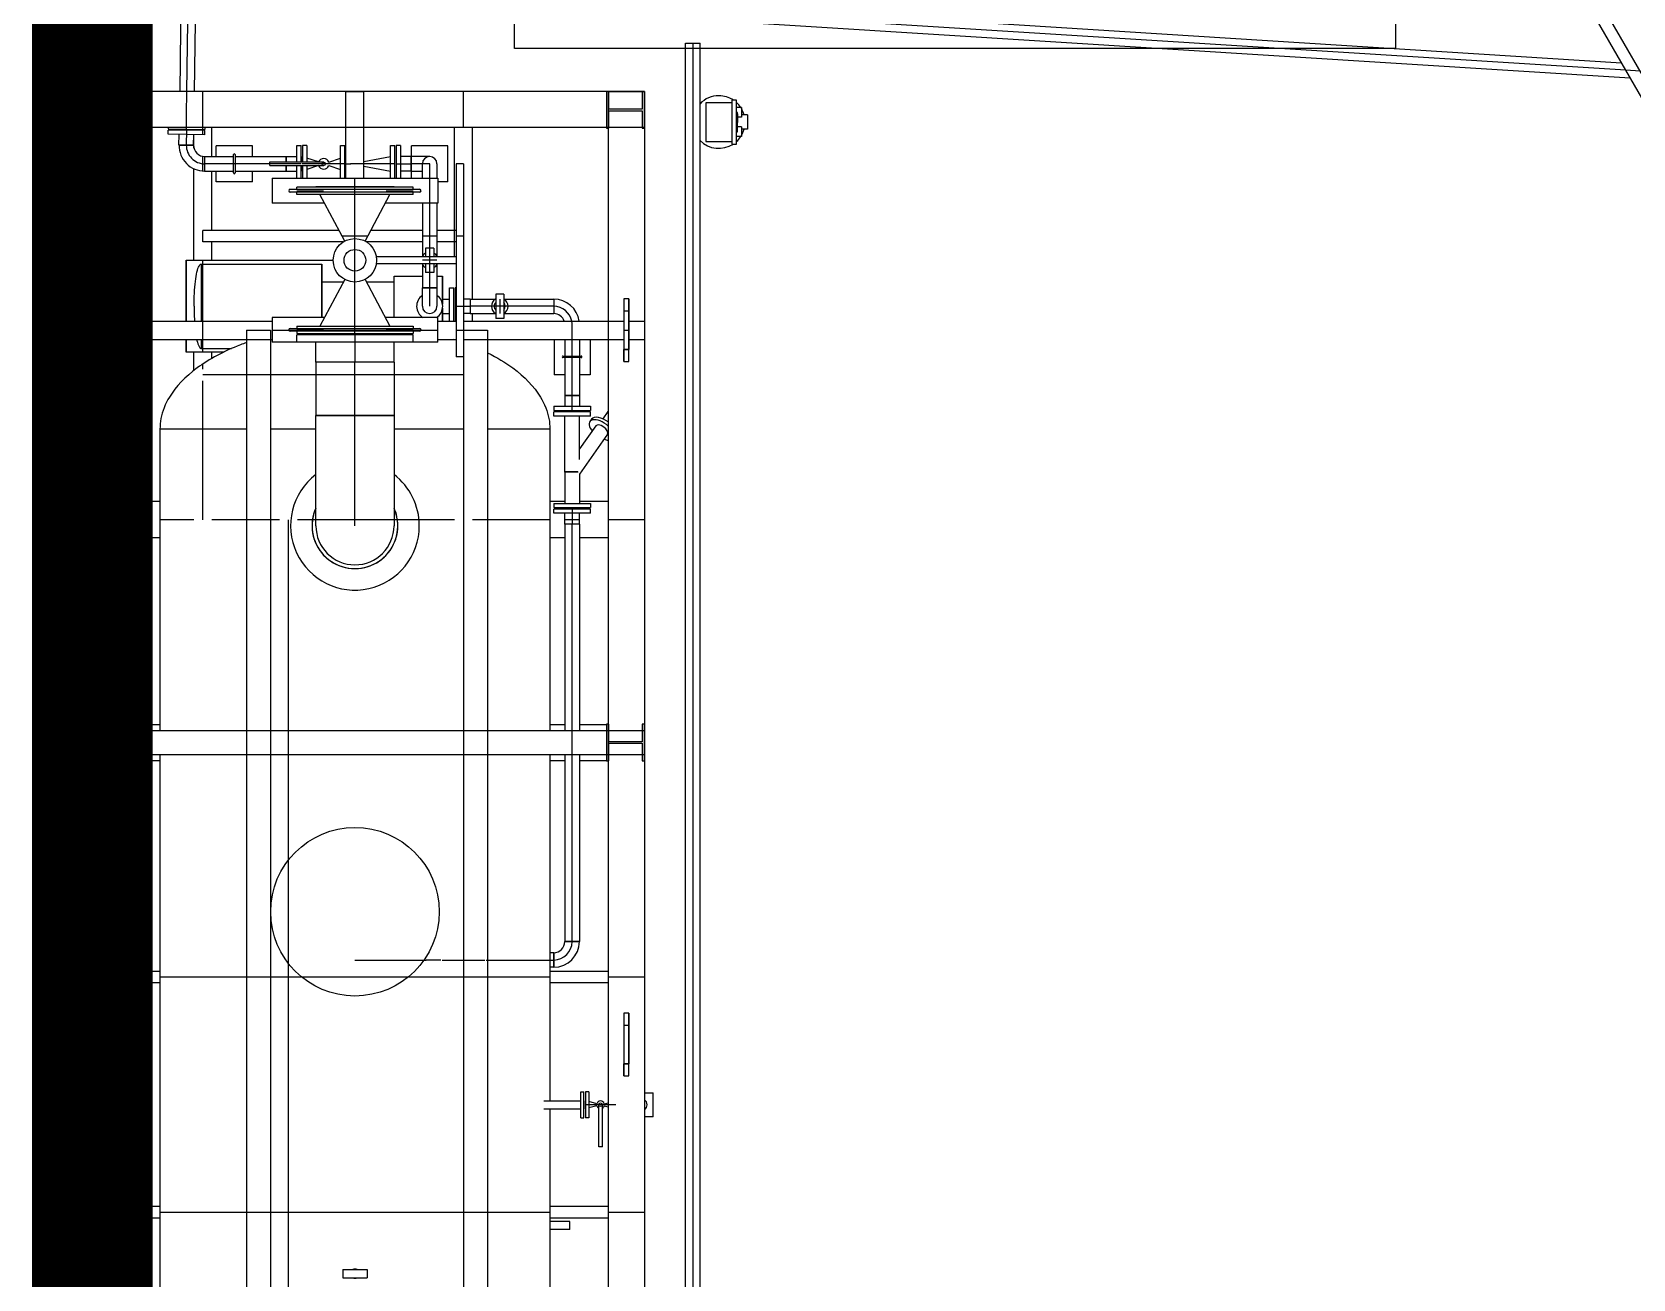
# Model space of a CAD drawing. Header units: inches. Extents: x 517790 to 538444, y 301815 to 302461.
# Drawn here: x 518012.09 to 518018.95, y 302331.89 to 302337.23 of the extents above; entities that cross this region are included whole.
import ezdxf

# ---------------------------------------------------------------- set-up
doc = ezdxf.new("R2010")
doc.units = ezdxf.units.IN
doc.header["$MEASUREMENT"] = 0
doc.layers.add('硅胶总平面底图 工艺装置区', color=253, linetype='Continuous')
doc.layers.add('硅胶总平面底图0804', color=253, linetype='Continuous')

msp = doc.modelspace()

# ---------------------------------------------------------------- linework, layer by layer
at = {"layer": '硅胶总平面底图 工艺装置区', "color": 253, "linetype": 'Continuous', "lineweight": -3}
for p, q in [((518023.2685, 302329.5321), (518017.2614, 302339.9367)), ((518023.3132, 302329.5579), (518017.3061, 302339.9625)), ((518018.9165, 302337.0699), (518012.8393, 302337.4515)), ((518012.7287, 302337.3781), (518012.7237, 302336.9791)), ((518012.7549, 302336.9791), (518012.7599, 302337.3777)), ((518012.7911, 302337.3773), (518012.786, 302336.9791)), ((518012.8373, 302337.4204), (518018.9352, 302337.0375)), ((518015.866, 302337.2927), (518018.8978, 302337.1023)), ((518014.8898, 302337.1858), (518014.9209, 302337.1858)), ((518014.8898, 302328.7726), (518014.8898, 302337.1858)), ((518014.9209, 302337.1858), (518014.9209, 302328.7688)), ((518014.9209, 302337.1858), (518014.9521, 302337.1858)), ((518014.9521, 302328.4486), (518014.9521, 302337.1858)), ((518018.9784, 302337.0661), (518018.9165, 302337.0699)), ((518014.7143, 302336.9791), (518012.441, 302336.9791)), ((518012.441, 302336.8241), (518012.441, 302336.9791)), ((518012.441, 302336.9791), (518012.441, 302328.8159)), ((518012.441, 302336.9791), (518012.596, 302336.9791)), ((518012.4505, 302336.9791), (518012.441, 302336.9791)), ((518012.441, 302336.9791), (518012.441, 302336.8211)), ((518012.4505, 302336.9035), (518012.4505, 302336.9791)), ((518012.5941, 302336.9791), (518012.5941, 302336.9035)), ((518012.6037, 302336.9791), (518012.5941, 302336.9791)), ((518012.596, 302336.9791), (518012.596, 302328.8159)), ((518012.6037, 302336.8211), (518012.6037, 302336.9791)), ((518012.7536, 302336.8815), (518012.7549, 302336.9791)), ((518012.8233, 302336.8166), (518012.8233, 302336.9791)), ((518013.4355, 302336.9791), (518013.513, 302336.9791)), ((518013.4355, 302336.6071), (518013.4355, 302336.9791)), ((518013.513, 302336.6071), (518013.513, 302336.9791)), ((518013.9393, 302336.8241), (518013.9393, 302336.9791)), ((518014.5611, 302336.9791), (518014.5515, 302336.9791)), ((518014.5515, 302336.9791), (518014.5515, 302336.8211)), ((518014.5593, 302336.9791), (518014.5593, 302328.8159)), ((518014.5593, 302336.9791), (518014.7143, 302336.9791)), ((518014.5611, 302336.9035), (518014.5611, 302336.9791)), ((518014.7143, 302336.9791), (518014.7047, 302336.9791)), ((518014.7047, 302336.9791), (518014.7047, 302336.9035)), ((518014.7143, 302336.9791), (518014.7143, 302336.8241)), ((518014.7143, 302336.9791), (518014.7143, 302328.8159)), ((518014.7143, 302336.8211), (518014.7143, 302336.9791)), ((518012.5941, 302336.9035), (518012.4505, 302336.9035)), ((518012.4505, 302336.8211), (518012.4505, 302336.8967)), ((518012.4505, 302336.8967), (518012.5941, 302336.8967)), ((518012.5941, 302336.8967), (518012.5941, 302336.8211)), ((518014.7047, 302336.9035), (518014.5611, 302336.9035)), ((518014.5611, 302336.8967), (518014.7047, 302336.8967)), ((518014.5611, 302336.8211), (518014.5611, 302336.8967)), ((518014.7047, 302336.8967), (518014.7047, 302336.8211)), ((518014.9775, 302336.9305), (518014.9775, 302336.7652)), ((518014.9775, 302336.9305), (518014.9775, 302336.7652)), ((518015.0881, 302336.9305), (518014.9775, 302336.9305)), ((518015.0881, 302336.9305), (518014.9775, 302336.9305)), ((518015.0881, 302336.9419), (518015.0881, 302336.7538)), ((518015.0881, 302336.9419), (518015.0881, 302336.7538)), ((518015.1088, 302336.9419), (518015.0881, 302336.9419)), ((518015.1088, 302336.9419), (518015.0881, 302336.9419)), ((518015.1088, 302336.7538), (518015.1088, 302336.9419)), ((518015.1088, 302336.7538), (518015.1088, 302336.9419)), ((518015.1294, 302336.9099), (518015.1088, 302336.9099)), ((518015.1294, 302336.9099), (518015.1294, 302336.8685)), ((518015.1294, 302336.9099), (518015.1294, 302336.8685)), ((518012.7529, 302336.8241), (518012.7536, 302336.8815)), ((518015.1119, 302336.8892), (518015.1088, 302336.8892)), ((518015.1119, 302336.8892), (518015.1088, 302336.8892)), ((518015.1119, 302336.8065), (518015.1119, 302336.8892)), ((518015.1119, 302336.8065), (518015.1119, 302336.8892)), ((518015.1124, 302336.8846), (518015.1119, 302336.8846)), ((518015.1124, 302336.8846), (518015.1119, 302336.8846)), ((518015.1119, 302336.8831), (518015.1124, 302336.8831)), ((518015.1119, 302336.8831), (518015.1124, 302336.8831)), ((518015.1124, 302336.8466), (518015.1119, 302336.8466)), ((518015.1124, 302336.8466), (518015.1119, 302336.8466)), ((518015.1294, 302336.8272), (518015.1119, 302336.8272)), ((518015.1124, 302336.8831), (518015.1124, 302336.8846)), ((518015.1124, 302336.8831), (518015.1124, 302336.8846)), ((518015.1124, 302336.8831), (518015.1124, 302336.8466)), ((518015.1124, 302336.8466), (518015.1124, 302336.8831)), ((518015.1294, 302336.8685), (518015.1124, 302336.8685)), ((518015.1553, 302336.8789), (518015.1294, 302336.8789)), ((518015.1294, 302336.8272), (518015.1294, 302336.7859)), ((518015.1294, 302336.8272), (518015.1294, 302336.7859)), ((518015.1553, 302336.8789), (518015.1553, 302336.8169)), ((518015.1553, 302336.8789), (518015.1553, 302336.8169)), ((518014.7143, 302336.8241), (518012.441, 302336.8241)), ((518012.441, 302336.8211), (518012.4505, 302336.8211)), ((518012.5941, 302336.8211), (518012.6037, 302336.8211)), ((518012.6738, 302336.7958), (518012.674, 302336.8139)), ((518012.7525, 302336.7948), (518012.6738, 302336.7958)), ((518012.7528, 302336.8129), (518012.674, 302336.8139)), ((518012.6742, 302336.8241), (518012.6741, 302336.8185)), ((518012.6741, 302336.8185), (518012.7528, 302336.8175)), ((518012.7208, 302336.7493), (518012.7214, 302336.7952)), ((518012.7528, 302336.8129), (518012.752, 302336.7489)), ((518012.8313, 302336.7938), (518012.7525, 302336.7948)), ((518012.7528, 302336.8175), (518012.7529, 302336.8241)), ((518012.7528, 302336.8175), (518012.8316, 302336.8165)), ((518012.8315, 302336.8119), (518012.7528, 302336.8129)), ((518012.7831, 302336.7485), (518012.7837, 302336.7944)), ((518012.7845, 302336.8125), (518012.7845, 302336.8171)), ((518012.7845, 302336.7363), (518012.7845, 302336.7944)), ((518012.8233, 302336.7939), (518012.8233, 302336.812)), ((518012.8313, 302336.7938), (518012.8315, 302336.8119)), ((518012.8317, 302336.8241), (518012.8316, 302336.8165)), ((518012.862, 302336.7003), (518012.862, 302336.8241)), ((518013.9005, 302336.2713), (518013.9005, 302336.8241)), ((518013.978, 302336.0901), (518013.978, 302336.8241)), ((518014.5515, 302336.8211), (518014.5611, 302336.8211)), ((518014.7047, 302336.8211), (518014.7143, 302336.8211)), ((518014.9775, 302336.7652), (518015.0881, 302336.7652)), ((518014.9775, 302336.7652), (518015.0881, 302336.7652)), ((518015.1088, 302336.8065), (518015.1119, 302336.8065)), ((518015.1088, 302336.8065), (518015.1119, 302336.8065)), ((518015.1294, 302336.7859), (518015.1088, 302336.7859)), ((518015.1553, 302336.8169), (518015.1294, 302336.8169)), ((518012.752, 302336.7489), (518012.7208, 302336.7493)), ((518012.7208, 302336.7493), (518012.7831, 302336.7485)), ((518012.7831, 302336.7485), (518012.752, 302336.7489)), ((518012.8233, 302336.6382), (518012.8233, 302336.7009)), ((518012.8307, 302336.7003), (518012.8307, 302336.638)), ((518012.8307, 302336.7003), (518012.9545, 302336.7003)), ((518013.0351, 302336.7466), (518012.8801, 302336.7466)), ((518012.8801, 302336.7003), (518012.8801, 302336.7466)), ((518012.9545, 302336.6299), (518012.9545, 302336.7084)), ((518012.9607, 302336.7084), (518012.9607, 302336.6299)), ((518012.9607, 302336.7003), (518013.1799, 302336.7003)), ((518013.0351, 302336.7003), (518013.0351, 302336.7466)), ((518013.1799, 302336.7003), (518013.1799, 302336.6769)), ((518013.1799, 302336.6769), (518013.1799, 302336.7003)), ((518013.1799, 302336.7003), (518013.2259, 302336.7003)), ((518013.2259, 302336.6769), (518013.2259, 302336.7479)), ((518013.2259, 302336.7479), (518013.244, 302336.7479)), ((518013.244, 302336.6769), (518013.244, 302336.7479)), ((518013.2486, 302336.7003), (518013.2486, 302336.6769)), ((518013.2502, 302336.6998), (518013.2486, 302336.7003)), ((518013.2502, 302336.7479), (518013.2502, 302336.6769)), ((518013.2683, 302336.7479), (518013.2502, 302336.7479)), ((518013.2683, 302336.7479), (518013.2683, 302336.6769)), ((518013.3176, 302336.6769), (518013.2683, 302336.6936)), ((518013.3622, 302336.6765), (518013.4126, 302336.6936)), ((518013.4126, 302336.6691), (518013.4126, 302336.7479)), ((518013.4126, 302336.7479), (518013.4307, 302336.7479)), ((518013.4307, 302336.6691), (518013.4307, 302336.7479)), ((518013.4307, 302336.6998), (518013.4323, 302336.7003)), ((518013.4323, 302336.638), (518013.4323, 302336.7003)), ((518013.513, 302336.6795), (518013.6272, 302336.7)), ((518013.6272, 302336.6691), (518013.6272, 302336.7479)), ((518013.6272, 302336.7479), (518013.6453, 302336.7479)), ((518013.6453, 302336.6691), (518013.6453, 302336.7479)), ((518013.6515, 302336.7479), (518013.6515, 302336.6691)), ((518013.6696, 302336.7479), (518013.6515, 302336.7479)), ((518013.6696, 302336.7479), (518013.6696, 302336.6691)), ((518013.7155, 302336.7003), (518013.6696, 302336.7003)), ((518013.7155, 302336.6691), (518013.7155, 302336.7003)), ((518013.7943, 302336.7003), (518013.7155, 302336.7003)), ((518013.7155, 302336.7003), (518013.7155, 302336.6691)), ((518013.7168, 302336.7003), (518013.7168, 302336.7466)), ((518013.8718, 302336.7466), (518013.7168, 302336.7466)), ((518013.8718, 302336.5916), (518013.8718, 302336.7466)), ((518015.0881, 302336.7538), (518015.1088, 302336.7538)), ((518015.0881, 302336.7538), (518015.1088, 302336.7538)), ((518012.7845, 302336.2558), (518012.7845, 302336.6481)), ((518012.9545, 302336.6691), (518012.8307, 302336.6691)), ((518012.8307, 302336.638), (518012.9545, 302336.638)), ((518012.862, 302336.3839), (518012.862, 302336.638)), ((518012.8801, 302336.5916), (518012.8801, 302336.638)), ((518012.9607, 302336.6691), (518012.9545, 302336.6691)), ((518013.1091, 302336.6691), (518012.9607, 302336.6691)), ((518012.9607, 302336.638), (518013.1799, 302336.638)), ((518013.0351, 302336.5916), (518013.0351, 302336.638)), ((518013.1091, 302336.6691), (518013.1091, 302336.6769)), ((518013.1091, 302336.6769), (518013.3404, 302336.6769)), ((518013.1799, 302336.6691), (518013.1091, 302336.6691)), ((518013.1091, 302336.6614), (518013.1091, 302336.6691)), ((518013.1091, 302336.6614), (518013.3404, 302336.6614)), ((518013.244, 302336.6691), (518013.1799, 302336.6691)), ((518013.1799, 302336.6614), (518013.1799, 302336.638)), ((518013.1799, 302336.638), (518013.1799, 302336.6614)), ((518013.1799, 302336.638), (518013.2259, 302336.638)), ((518013.2259, 302336.6071), (518013.2259, 302336.6614)), ((518013.244, 302336.6071), (518013.244, 302336.6614)), ((518013.4323, 302336.6691), (518013.2486, 302336.6691)), ((518013.2486, 302336.6614), (518013.2486, 302336.638)), ((518013.2502, 302336.6385), (518013.2486, 302336.638)), ((518013.2502, 302336.6614), (518013.2502, 302336.6071)), ((518013.2683, 302336.6614), (518013.2683, 302336.6071)), ((518013.3176, 302336.6614), (518013.2683, 302336.6446)), ((518013.3622, 302336.6617), (518013.4126, 302336.6446)), ((518013.4126, 302336.6071), (518013.4126, 302336.6691)), ((518013.4307, 302336.6071), (518013.4307, 302336.6691)), ((518013.4307, 302336.6385), (518013.4323, 302336.638)), ((518013.4385, 302336.6691), (518013.4566, 302336.6691)), ((518013.513, 302336.6691), (518013.455, 302336.6691)), ((518013.4566, 302336.6691), (518013.4566, 302336.6691)), ((518013.6288, 302336.6691), (518013.513, 302336.6691)), ((518013.513, 302336.6587), (518013.6272, 302336.6382)), ((518013.6272, 302336.6691), (518013.6272, 302336.6691)), ((518013.6453, 302336.6691), (518013.6272, 302336.6691)), ((518013.6272, 302336.6071), (518013.6272, 302336.6691)), ((518013.6453, 302336.6071), (518013.6453, 302336.6691)), ((518013.6515, 302336.6691), (518013.7155, 302336.6691)), ((518013.6515, 302336.6691), (518013.6515, 302336.6071)), ((518013.6696, 302336.6691), (518013.6696, 302336.6071)), ((518013.7155, 302336.638), (518013.6696, 302336.638)), ((518013.7155, 302336.6691), (518013.7155, 302336.6691)), ((518013.7155, 302336.6691), (518013.7155, 302336.6691)), ((518013.7631, 302336.6691), (518013.7155, 302336.6691)), ((518013.7155, 302336.638), (518013.7155, 302336.6691)), ((518013.7155, 302336.6691), (518013.7155, 302336.638)), ((518013.7155, 302336.638), (518013.7631, 302336.638)), ((518013.7168, 302336.6071), (518013.7168, 302336.638)), ((518013.7631, 302336.6071), (518013.7631, 302336.6691)), ((518013.7943, 302336.6691), (518013.7631, 302336.6691)), ((518013.7943, 302336.6071), (518013.7943, 302336.6691)), ((518013.8254, 302336.6691), (518013.8254, 302336.6071)), ((518013.9083, 302336.6691), (518013.9083, 302336.2558)), ((518013.9393, 302336.6691), (518013.9083, 302336.6691)), ((518013.9393, 302336.6691), (518013.9393, 302336.2558)), ((518013.0351, 302336.5916), (518012.8801, 302336.5916)), ((518013.12, 302336.6071), (518013.12, 302336.5006)), ((518013.12, 302336.6071), (518013.8286, 302336.6071)), ((518013.1974, 302336.5601), (518013.7512, 302336.5601)), ((518013.4743, 302336.5694), (518013.2249, 302336.5694)), ((518013.2249, 302336.5601), (518013.2249, 302336.5694)), ((518013.2249, 302336.5539), (518013.3402, 302336.5539)), ((518013.2249, 302336.5539), (518013.3402, 302336.5539)), ((518013.4743, 302336.571), (518013.307, 302336.571)), ((518013.3078, 302336.5694), (518013.307, 302336.571)), ((518013.4743, 302336.571), (518013.4743, 302336.6071)), ((518013.4743, 302336.5601), (518013.4743, 302336.571)), ((518013.6416, 302336.571), (518013.4743, 302336.571)), ((518013.7236, 302336.5694), (518013.4743, 302336.5694)), ((518013.4743, 302336.5477), (518013.4743, 302336.5601)), ((518013.6084, 302336.5539), (518013.7236, 302336.5539)), ((518013.6084, 302336.5539), (518013.7236, 302336.5539)), ((518013.6408, 302336.5694), (518013.6416, 302336.571)), ((518013.7236, 302336.5601), (518013.7236, 302336.5694)), ((518013.7943, 302336.5904), (518013.7943, 302336.6071)), ((518013.7943, 302336.5006), (518013.7943, 302336.5904)), ((518013.7943, 302336.5904), (518013.7943, 302336.5904)), ((518013.7943, 302336.5904), (518013.7943, 302336.5904)), ((518013.8286, 302336.6071), (518013.8286, 302336.5006)), ((518013.8718, 302336.5916), (518013.8286, 302336.5916)), ((518013.3443, 302336.5006), (518013.12, 302336.5006)), ((518013.7512, 302336.5477), (518013.1974, 302336.5477)), ((518013.2249, 302336.5382), (518013.2249, 302336.5477)), ((518013.4743, 302336.5382), (518013.2249, 302336.5382)), ((518013.4307, 302336.3379), (518013.3244, 302336.5382)), ((518013.4743, 302335.9641), (518013.4743, 302336.5477)), ((518013.7236, 302336.5382), (518013.4743, 302336.5382)), ((518013.5179, 302336.3379), (518013.6242, 302336.5382)), ((518013.8286, 302336.5006), (518013.6042, 302336.5006)), ((518013.7236, 302336.5382), (518013.7236, 302336.5477)), ((518013.7631, 302336.5006), (518013.7631, 302336.2731)), ((518013.7943, 302336.3075), (518013.7943, 302336.5006)), ((518013.8254, 302336.5006), (518013.8254, 302336.2731)), ((518012.8233, 302336.3343), (518012.8233, 302336.3839)), ((518013.4063, 302336.3839), (518012.8233, 302336.3839)), ((518013.5291, 302336.3591), (518013.4194, 302336.3591)), ((518013.7631, 302336.3839), (518013.5423, 302336.3839)), ((518013.8254, 302336.3591), (518013.7631, 302336.3591)), ((518013.9083, 302336.3839), (518013.8254, 302336.3839)), ((518013.9393, 302336.3591), (518013.9083, 302336.3591)), ((518013.4245, 302336.3343), (518012.8233, 302336.3343)), ((518012.862, 302336.2558), (518012.862, 302336.3343)), ((518013.7631, 302336.3343), (518013.5241, 302336.3343)), ((518013.777, 302336.3075), (518013.777, 302336.2713)), ((518013.8115, 302336.3075), (518013.777, 302336.3075)), ((518013.7943, 302336.2558), (518013.7943, 302336.3075)), ((518013.8115, 302336.3075), (518013.8115, 302336.2713)), ((518013.9083, 302336.3343), (518013.8254, 302336.3343)), ((518012.751, 302336.2558), (518013.3813, 302336.2558)), ((518012.751, 302336.2558), (518013.3813, 302336.2558)), ((518012.751, 302335.9949), (518012.751, 302336.2558)), ((518012.751, 302336.2558), (518012.751, 302335.9949)), ((518012.8161, 302336.2398), (518012.8161, 302335.9949)), ((518012.8161, 302336.2398), (518012.8161, 302335.9949)), ((518012.8161, 302336.2398), (518013.3327, 302336.2398)), ((518012.8233, 302335.8621), (518012.8233, 302336.2558)), ((518013.3327, 302336.2398), (518013.3327, 302336.0112)), ((518013.3327, 302336.0112), (518013.3327, 302336.2398)), ((518013.9083, 302336.2713), (518013.566, 302336.2713)), ((518013.9083, 302336.2403), (518013.566, 302336.2403)), ((518013.8254, 302336.2558), (518013.7631, 302336.2558)), ((518013.7631, 302336.2385), (518013.7631, 302336.1377)), ((518013.777, 302336.2403), (518013.777, 302336.2041)), ((518013.7943, 302336.2041), (518013.7943, 302336.2558)), ((518013.7943, 302336.2558), (518013.7943, 302336.2558)), ((518013.7943, 302336.2558), (518013.7943, 302336.2558)), ((518013.8115, 302336.2403), (518013.8115, 302336.2041)), ((518013.8254, 302336.2385), (518013.8254, 302336.1377)), ((518013.9083, 302336.2558), (518013.9083, 302335.8425)), ((518013.9393, 302336.2558), (518013.9393, 302335.8425)), ((518013.4307, 302336.1737), (518013.3244, 302335.9734)), ((518013.4246, 302336.1623), (518013.3327, 302336.1623)), ((518013.5179, 302336.1737), (518013.6242, 302335.9734)), ((518013.6427, 302336.1623), (518013.5239, 302336.1623)), ((518013.6427, 302336.0112), (518013.6427, 302336.1881)), ((518013.6427, 302336.0112), (518013.6427, 302336.1881)), ((518013.6427, 302336.1881), (518013.7631, 302336.1881)), ((518013.8115, 302336.2041), (518013.777, 302336.2041)), ((518013.7943, 302336.1377), (518013.7943, 302336.2041)), ((518013.8254, 302336.1881), (518013.8494, 302336.1881)), ((518013.8494, 302336.1881), (518013.8494, 302336.0674)), ((518013.8494, 302336.0674), (518013.8494, 302336.1881)), ((518012.5081, 302336.0905), (518012.5081, 302336.0388)), ((518012.5081, 302336.0905), (518012.5081, 302336.0388)), ((518012.5288, 302336.0905), (518012.5081, 302336.0905)), ((518012.5081, 302336.0905), (518012.5288, 302336.0905)), ((518012.5288, 302336.0388), (518012.5288, 302336.0905)), ((518012.5288, 302336.0905), (518012.5288, 302336.0388)), ((518013.8254, 302336.1377), (518013.7631, 302336.1377)), ((518013.7631, 302336.1377), (518013.8254, 302336.1377)), ((518013.7631, 302336.059), (518013.7631, 302336.1377)), ((518013.7943, 302336.1377), (518013.7943, 302336.1377)), ((518013.7943, 302336.1377), (518013.7943, 302336.1377)), ((518013.7943, 302336.059), (518013.7943, 302336.1377)), ((518013.8254, 302336.1377), (518013.8254, 302336.059)), ((518013.8494, 302336.0901), (518013.8796, 302336.0901)), ((518013.8796, 302335.9949), (518013.8796, 302336.1377)), ((518013.8796, 302336.1377), (518013.8977, 302336.1377)), ((518013.8977, 302335.9949), (518013.8977, 302336.1377)), ((518013.9038, 302336.1377), (518013.9038, 302336.059)), ((518013.9083, 302336.1377), (518013.9038, 302336.1377)), ((518013.9679, 302336.0901), (518013.9393, 302336.0901)), ((518013.9679, 302336.0901), (518013.9679, 302336.0278)), ((518013.9679, 302336.0901), (518014.077, 302336.0901)), ((518013.9679, 302336.0901), (518013.9679, 302336.059)), ((518014.0771, 302336.1106), (518014.0771, 302336.059)), ((518014.1115, 302336.1106), (518014.0771, 302336.1106)), ((518014.0943, 302336.0901), (518014.0943, 302336.0278)), ((518014.1115, 302336.1106), (518014.1115, 302336.059)), ((518014.1115, 302336.0901), (518014.3255, 302336.0901)), ((518014.3255, 302336.0901), (518014.3255, 302336.0278)), ((518014.3255, 302336.0901), (518014.3255, 302336.0278)), ((518014.6264, 302336.0905), (518014.6264, 302336.0388)), ((518014.6264, 302336.0905), (518014.6264, 302336.0388)), ((518014.6471, 302336.0905), (518014.6264, 302336.0905)), ((518014.6471, 302336.0905), (518014.6264, 302336.0905)), ((518014.6471, 302336.0388), (518014.6471, 302336.0905)), ((518014.6471, 302336.0905), (518014.6471, 302336.0388)), ((518012.5081, 302336.0388), (518012.5288, 302336.0388)), ((518012.5288, 302336.0388), (518012.5081, 302336.0388)), ((518012.5081, 302335.8735), (518012.5081, 302336.0388)), ((518012.5081, 302336.0388), (518012.5081, 302335.8735)), ((518012.5288, 302336.0388), (518012.5081, 302336.0388)), ((518012.5288, 302336.0388), (518012.5288, 302335.8735)), ((518012.5288, 302336.0388), (518012.5288, 302335.8735)), ((518013.3444, 302336.0112), (518013.12, 302336.0112)), ((518013.12, 302336.0112), (518013.12, 302335.9046)), ((518013.8286, 302336.0112), (518013.6041, 302336.0112)), ((518013.8286, 302335.9046), (518013.8286, 302336.0112)), ((518013.8494, 302336.0505), (518013.8494, 302335.9949)), ((518013.8494, 302335.9949), (518013.8494, 302336.0505)), ((518013.8494, 302336.0278), (518013.8796, 302336.0278)), ((518013.9038, 302336.059), (518013.9083, 302336.059)), ((518013.9038, 302336.059), (518013.9038, 302335.9949)), ((518013.9083, 302336.059), (518013.9393, 302336.059)), ((518013.9393, 302336.059), (518013.9679, 302336.059)), ((518013.9679, 302336.0278), (518013.9393, 302336.0278)), ((518014.0586, 302336.059), (518013.9679, 302336.059)), ((518013.9679, 302336.059), (518013.9679, 302336.0278)), ((518013.9679, 302336.0278), (518014.077, 302336.0278)), ((518013.978, 302335.9949), (518013.978, 302336.0278)), ((518014.0943, 302336.059), (518014.0586, 302336.059)), ((518014.0771, 302336.059), (518014.0771, 302336.0073)), ((518014.1115, 302336.0073), (518014.0771, 302336.0073)), ((518014.1299, 302336.059), (518014.0943, 302336.059)), ((518014.0943, 302336.059), (518014.0943, 302336.059)), ((518014.0943, 302336.059), (518014.0943, 302336.059)), ((518014.1115, 302336.059), (518014.1115, 302336.0073)), ((518014.1115, 302336.0278), (518014.3255, 302336.0278)), ((518014.3255, 302336.059), (518014.1299, 302336.059)), ((518014.3256, 302336.059), (518014.3255, 302336.059)), ((518014.3255, 302336.059), (518014.3255, 302336.059)), ((518014.6264, 302336.0388), (518014.6471, 302336.0388)), ((518014.6264, 302336.0388), (518014.6471, 302336.0388)), ((518014.6264, 302336.0388), (518014.6264, 302335.8735)), ((518014.6264, 302336.0388), (518014.6264, 302335.8735)), ((518014.6264, 302336.0388), (518014.6471, 302336.0388)), ((518014.6471, 302335.8735), (518014.6471, 302336.0388)), ((518014.6471, 302336.0388), (518014.6471, 302335.8735)), ((518012.441, 302335.9949), (518012.5081, 302335.9949)), ((518012.441, 302335.9174), (518012.441, 302335.9949)), ((518012.5081, 302335.9561), (518012.5288, 302335.9561)), ((518012.5288, 302335.9949), (518013.12, 302335.9949)), ((518013.0093, 302335.9561), (518013.0093, 302329.6839)), ((518013.0093, 302335.9561), (518013.1126, 302335.9561)), ((518013.1126, 302335.9561), (518013.1126, 302329.6839)), ((518013.12, 302335.9561), (518013.8286, 302335.9561)), ((518013.1974, 302335.9641), (518013.7512, 302335.9641)), ((518013.7512, 302335.9517), (518013.1974, 302335.9517)), ((518013.2249, 302335.9734), (518013.4743, 302335.9734)), ((518013.2249, 302335.9734), (518013.2249, 302335.9641)), ((518013.2249, 302335.9579), (518013.3402, 302335.9579)), ((518013.2249, 302335.9579), (518013.3402, 302335.9579)), ((518013.2249, 302335.9517), (518013.2249, 302335.9422)), ((518013.2249, 302335.9422), (518013.4743, 302335.9422)), ((518013.4743, 302335.936), (518013.2249, 302335.936)), ((518013.2249, 302335.9047), (518013.2249, 302335.936)), ((518013.3078, 302335.9422), (518013.307, 302335.9406)), ((518013.307, 302335.9406), (518013.6416, 302335.9406)), ((518013.4743, 302335.9734), (518013.7236, 302335.9734)), ((518013.4743, 302335.9517), (518013.4743, 302335.9641)), ((518013.4743, 302335.9406), (518013.4743, 302335.9517)), ((518013.4743, 302335.9422), (518013.7236, 302335.9422)), ((518013.4743, 302335.936), (518013.4743, 302335.8194)), ((518013.7236, 302335.936), (518013.4743, 302335.936)), ((518013.6084, 302335.9579), (518013.7236, 302335.9579)), ((518013.6084, 302335.9579), (518013.7236, 302335.9579)), ((518013.6408, 302335.9422), (518013.6416, 302335.9406)), ((518013.7236, 302335.9734), (518013.7236, 302335.9641)), ((518013.7236, 302335.9517), (518013.7236, 302335.9422)), ((518013.7236, 302335.9047), (518013.7236, 302335.936)), ((518013.8286, 302335.9949), (518013.9083, 302335.9949)), ((518013.9083, 302335.9561), (518013.9393, 302335.9561)), ((518013.9393, 302335.9949), (518014.6264, 302335.9949)), ((518013.9393, 302335.9561), (518014.0426, 302335.9561)), ((518014.0426, 302335.9561), (518014.0426, 302329.6839)), ((518014.4043, 302335.9174), (518014.4043, 302335.9802)), ((518014.4043, 302335.9802), (518014.4043, 302335.9802)), ((518014.4043, 302335.9802), (518014.4043, 302335.9802)), ((518014.6264, 302335.9561), (518014.6471, 302335.9561)), ((518014.6471, 302335.9949), (518014.7143, 302335.9949)), ((518014.7143, 302335.9949), (518014.7143, 302335.9174)), ((518012.441, 302335.9174), (518012.5081, 302335.9174)), ((518012.5081, 302335.8735), (518012.5081, 302335.8218)), ((518012.5081, 302335.8218), (518012.5081, 302335.8735)), ((518012.5288, 302335.8735), (518012.5081, 302335.8735)), ((518012.5081, 302335.8735), (518012.5288, 302335.8735)), ((518012.5288, 302335.8735), (518012.5081, 302335.8735)), ((518012.5288, 302335.9174), (518013.12, 302335.9174)), ((518012.5288, 302335.8218), (518012.5288, 302335.8735)), ((518012.5288, 302335.8218), (518012.5288, 302335.8735)), ((518012.751, 302335.8621), (518012.751, 302335.9174)), ((518012.751, 302335.9174), (518012.751, 302335.8621)), ((518012.8161, 302335.9174), (518012.8161, 302335.8781)), ((518012.8161, 302335.9174), (518012.8161, 302335.8781)), ((518012.8161, 302335.8781), (518012.9459, 302335.8781)), ((518013.307, 302335.9046), (518013.12, 302335.9046)), ((518013.4743, 302335.9047), (518013.2249, 302335.9047)), ((518013.307, 302335.8194), (518013.307, 302335.9047)), ((518013.7236, 302335.9047), (518013.4743, 302335.9047)), ((518013.6416, 302335.8194), (518013.6416, 302335.9047)), ((518013.8286, 302335.9046), (518013.6416, 302335.9046)), ((518013.8286, 302335.9174), (518013.9083, 302335.9174)), ((518013.9393, 302335.9174), (518014.6264, 302335.9174)), ((518014.3268, 302335.9174), (518014.3268, 302335.765)), ((518014.3731, 302335.9174), (518014.3731, 302335.8456)), ((518014.4043, 302335.8456), (518014.4043, 302335.9174)), ((518014.4354, 302335.9174), (518014.4354, 302335.8456)), ((518014.4818, 302335.9174), (518014.4818, 302335.765)), ((518014.6264, 302335.8735), (518014.6264, 302335.8218)), ((518014.6264, 302335.8218), (518014.6264, 302335.8735)), ((518014.6471, 302335.8735), (518014.6264, 302335.8735)), ((518014.6471, 302335.8735), (518014.6264, 302335.8735)), ((518014.6264, 302335.8735), (518014.6471, 302335.8735)), ((518014.6471, 302335.9174), (518014.7143, 302335.9174)), ((518014.6471, 302335.8218), (518014.6471, 302335.8735)), ((518014.6471, 302335.8218), (518014.6471, 302335.8735)), ((518012.5081, 302335.8218), (518012.5288, 302335.8218)), ((518012.5288, 302335.8218), (518012.5081, 302335.8218)), ((518012.9113, 302335.8621), (518012.751, 302335.8621)), ((518012.9113, 302335.8621), (518012.751, 302335.8621)), ((518012.7845, 302335.784), (518012.7845, 302335.8621)), ((518012.8233, 302335.7898), (518012.8233, 302335.812)), ((518012.862, 302335.836), (518012.862, 302335.8621)), ((518013.4743, 302335.8194), (518013.307, 302335.8194)), ((518013.6416, 302335.8194), (518013.307, 302335.8194)), ((518013.307, 302335.8194), (518013.307, 302335.5916)), ((518013.6416, 302335.8194), (518013.4743, 302335.8194)), ((518013.4743, 302335.5916), (518013.4743, 302335.8194)), ((518013.6416, 302335.8194), (518013.6416, 302335.5916)), ((518013.9393, 302335.8425), (518013.9083, 302335.8425)), ((518013.9393, 302335.8425), (518013.9393, 302329.7459)), ((518014.365, 302335.8456), (518014.4435, 302335.8456)), ((518014.4435, 302335.8394), (518014.365, 302335.8394)), ((518014.3731, 302335.8394), (518014.3731, 302335.6771)), ((518014.4043, 302335.8394), (518014.4043, 302335.8456)), ((518014.4043, 302335.6771), (518014.4043, 302335.8394)), ((518014.4354, 302335.8394), (518014.4354, 302335.6771)), ((518014.6264, 302335.8218), (518014.6471, 302335.8218)), ((518014.6264, 302335.8218), (518014.6471, 302335.8218)), ((518013.9393, 302335.765), (518012.8233, 302335.765)), ((518012.8233, 302335.145), (518012.8233, 302335.7402)), ((518014.3731, 302335.765), (518014.3268, 302335.765)), ((518014.4818, 302335.765), (518014.4354, 302335.765)), ((518014.3731, 302335.6771), (518014.4354, 302335.6771)), ((518014.3731, 302335.6771), (518014.3731, 302335.6312)), ((518014.4354, 302335.6771), (518014.3731, 302335.6771)), ((518014.4043, 302335.6131), (518014.4043, 302335.6771)), ((518014.4354, 302335.6771), (518014.4354, 302335.6312)), ((518013.307, 302335.5916), (518013.6416, 302335.5916)), ((518013.307, 302335.1191), (518013.307, 302335.5916)), ((518013.6416, 302335.5916), (518013.307, 302335.5916)), ((518013.4743, 302335.5916), (518013.4743, 302335.5916)), ((518013.4743, 302335.5916), (518013.4743, 302335.5916)), ((518013.4743, 302335.1191), (518013.4743, 302335.5916)), ((518013.6416, 302335.5916), (518013.6416, 302335.1191)), ((518014.3255, 302335.6312), (518014.483, 302335.6312)), ((518014.3255, 302335.6312), (518014.3255, 302335.6131)), ((518014.3255, 302335.6131), (518014.483, 302335.6131)), ((518014.483, 302335.6069), (518014.3255, 302335.6069)), ((518014.3255, 302335.5888), (518014.3255, 302335.6069)), ((518014.483, 302335.6312), (518014.483, 302335.6131)), ((518014.483, 302335.5888), (518014.483, 302335.6069)), ((518014.5367, 302335.5768), (518014.5593, 302335.6087)), ((518013.0093, 302335.5325), (518012.6394, 302335.5325)), ((518013.0093, 302335.5325), (518012.6394, 302335.5325)), ((518012.6394, 302335.5325), (518012.6394, 302334.2423)), ((518013.307, 302335.5325), (518013.1126, 302335.5325)), ((518013.307, 302335.5325), (518013.1126, 302335.5325)), ((518013.9393, 302335.5325), (518013.6416, 302335.5325)), ((518013.9393, 302335.5325), (518013.6416, 302335.5325)), ((518014.3092, 302335.5325), (518014.0426, 302335.5325)), ((518014.3092, 302335.5325), (518014.0426, 302335.5325)), ((518014.3092, 302335.5325), (518014.3092, 302334.2423)), ((518014.483, 302335.5888), (518014.3255, 302335.5888)), ((518014.3731, 302335.3486), (518014.3731, 302335.5888)), ((518014.4354, 302335.403), (518014.4354, 302335.5888)), ((518014.5055, 302335.547), (518014.4354, 302335.4479)), ((518014.488, 302335.5759), (518014.4802, 302335.5649)), ((518014.5562, 302335.5112), (518014.4354, 302335.3405)), ((518014.3731, 302335.3517), (518014.4287, 302335.3517)), ((518014.3731, 302335.3517), (518014.3731, 302335.2148)), ((518014.4305, 302335.3486), (518014.3731, 302335.3486)), ((518014.4354, 302335.3413), (518014.4354, 302335.2148)), ((518012.6394, 302335.2225), (518012.596, 302335.2225)), ((518014.3731, 302335.2225), (518014.3092, 302335.2225)), ((518014.3255, 302335.2148), (518014.483, 302335.2148)), ((518014.3255, 302335.2148), (518014.3255, 302335.1967)), ((518014.3255, 302335.1967), (518014.483, 302335.1967)), ((518014.483, 302335.1905), (518014.3255, 302335.1905)), ((518014.3255, 302335.1724), (518014.3255, 302335.1905)), ((518014.4043, 302335.1905), (518014.4043, 302335.1265)), ((518014.5593, 302335.2225), (518014.4354, 302335.2225)), ((518014.483, 302335.2148), (518014.483, 302335.1967)), ((518014.483, 302335.1724), (518014.483, 302335.1905)), ((518012.596, 302335.145), (518012.441, 302335.145)), ((518012.7845, 302335.145), (518012.6394, 302335.145)), ((518013.1514, 302335.145), (518012.862, 302335.145)), ((518013.1901, 302329.5781), (518013.1901, 302335.145)), ((518013.9005, 302335.145), (518013.2289, 302335.145)), ((518014.3092, 302335.145), (518013.978, 302335.145)), ((518014.483, 302335.1724), (518014.3255, 302335.1724)), ((518014.3731, 302335.1265), (518014.3731, 302335.1724)), ((518014.4354, 302335.145), (518014.3731, 302335.145)), ((518014.4354, 302335.1265), (518014.3731, 302335.1265)), ((518014.3731, 302335.1265), (518014.3731, 302334.2423)), ((518014.4354, 302335.1265), (518014.3731, 302335.1265)), ((518014.4043, 302334.2423), (518014.4043, 302335.1265)), ((518014.4354, 302335.1265), (518014.4354, 302335.1724)), ((518014.4354, 302335.1265), (518014.4354, 302334.2423)), ((518014.7143, 302335.145), (518014.5593, 302335.145)), ((518012.6394, 302335.0675), (518012.596, 302335.0675)), ((518014.3731, 302335.0675), (518014.3092, 302335.0675)), ((518014.5593, 302335.0675), (518014.4354, 302335.0675)), ((518012.4505, 302334.2696), (518012.441, 302334.2696)), ((518012.441, 302334.2696), (518012.441, 302334.1116)), ((518012.441, 302334.2423), (518014.7143, 302334.2423)), ((518012.441, 302334.1389), (518012.441, 302334.2423)), ((518012.441, 302334.2423), (518014.7143, 302334.2423)), ((518012.441, 302334.1389), (518012.441, 302334.2423)), ((518012.4505, 302334.194), (518012.4505, 302334.2696)), ((518012.5941, 302334.2696), (518012.5941, 302334.194)), ((518012.6037, 302334.2696), (518012.5941, 302334.2696)), ((518012.6037, 302334.1116), (518012.6037, 302334.2696)), ((518012.6037, 302334.2681), (518012.6394, 302334.2681)), ((518014.3092, 302334.2681), (518014.3731, 302334.2681)), ((518014.4043, 302334.1389), (518014.4043, 302334.2423)), ((518014.4354, 302334.2681), (518014.5515, 302334.2681)), ((518014.5611, 302334.2696), (518014.5515, 302334.2696)), ((518014.5515, 302334.2696), (518014.5515, 302334.1116)), ((518014.5611, 302334.194), (518014.5611, 302334.2696)), ((518014.7047, 302334.2696), (518014.7047, 302334.194)), ((518014.7143, 302334.2696), (518014.7047, 302334.2696)), ((518014.7143, 302334.1116), (518014.7143, 302334.2696)), ((518014.7143, 302334.2423), (518014.7143, 302334.1389)), ((518014.7143, 302334.2423), (518014.7143, 302334.1389)), ((518012.5941, 302334.194), (518012.4505, 302334.194)), ((518012.4505, 302334.1116), (518012.4505, 302334.1872)), ((518012.4505, 302334.1872), (518012.5941, 302334.1872)), ((518012.5941, 302334.1872), (518012.5941, 302334.1116)), ((518014.7047, 302334.194), (518014.5611, 302334.194)), ((518014.5611, 302334.1872), (518014.7047, 302334.1872)), ((518014.5611, 302334.1116), (518014.5611, 302334.1872)), ((518014.7047, 302334.1872), (518014.7047, 302334.1116)), ((518012.441, 302334.1389), (518014.7143, 302334.1389)), ((518012.441, 302334.1389), (518014.7143, 302334.1389)), ((518012.441, 302334.1116), (518012.4505, 302334.1116)), ((518012.5941, 302334.1116), (518012.6037, 302334.1116)), ((518012.6037, 302334.1131), (518012.6394, 302334.1131)), ((518012.6394, 302334.1389), (518012.6394, 302331.2959)), ((518014.3092, 302334.1389), (518014.3092, 302332.6564)), ((518014.3092, 302334.1131), (518014.3731, 302334.1131)), ((518014.3731, 302334.1389), (518014.3731, 302333.3379)), ((518014.4043, 302333.3379), (518014.4043, 302334.1389)), ((518014.4354, 302334.1389), (518014.4354, 302333.3379)), ((518014.4354, 302334.1131), (518014.5515, 302334.1131)), ((518014.5515, 302334.1116), (518014.5611, 302334.1116)), ((518014.7047, 302334.1116), (518014.7143, 302334.1116)), ((518014.4354, 302333.3379), (518014.3731, 302333.3379)), ((518014.3731, 302333.3379), (518014.4354, 302333.3379)), ((518014.4043, 302333.3379), (518014.4043, 302333.3379)), ((518014.4043, 302333.3379), (518014.4043, 302333.3379)), ((518014.3255, 302333.2903), (518014.3092, 302333.2903)), ((518014.3255, 302333.2903), (518014.3255, 302333.228)), ((518014.3255, 302333.228), (518014.3255, 302333.2903)), ((518012.596, 302333.2121), (518012.6394, 302333.2121)), ((518013.4743, 302333.2592), (518013.553, 302333.2592)), ((518013.553, 302333.2592), (518013.553, 302333.2592)), ((518013.553, 302333.2592), (518013.553, 302333.2592)), ((518013.553, 302333.2592), (518013.7788, 302333.2592)), ((518013.8428, 302333.2592), (518013.7788, 302333.2592)), ((518013.8474, 302333.2592), (518014.0311, 302333.2592)), ((518014.0357, 302333.2592), (518014.0998, 302333.2592)), ((518014.0998, 302333.2592), (518014.3092, 302333.2592)), ((518014.3092, 302333.2592), (518014.3255, 302333.2592)), ((518014.3255, 302333.228), (518014.3092, 302333.228)), ((518014.3092, 302333.2121), (518014.5593, 302333.2121)), ((518014.3256, 302333.2592), (518014.3255, 302333.2592)), ((518014.3255, 302333.2592), (518014.3255, 302333.2592)), ((518012.441, 302333.1873), (518012.596, 302333.1873)), ((518012.596, 302333.1625), (518012.6394, 302333.1625)), ((518012.6394, 302333.1873), (518014.3092, 302333.1873)), ((518014.3092, 302333.1625), (518014.5593, 302333.1625)), ((518014.5593, 302333.1873), (518014.7143, 302333.1873)), ((518012.5081, 302333.0318), (518012.5081, 302332.9802)), ((518012.5081, 302333.0318), (518012.5081, 302332.9802)), ((518012.5288, 302333.0318), (518012.5081, 302333.0318)), ((518012.5081, 302333.0318), (518012.5288, 302333.0318)), ((518012.5288, 302332.9802), (518012.5288, 302333.0318)), ((518012.5288, 302333.0318), (518012.5288, 302332.9802)), ((518014.6471, 302333.0318), (518014.6264, 302333.0318)), ((518014.6471, 302333.0318), (518014.6264, 302333.0318)), ((518014.6264, 302333.0318), (518014.6264, 302332.9802)), ((518014.6264, 302333.0318), (518014.6264, 302332.9802)), ((518014.6471, 302332.9802), (518014.6471, 302333.0318)), ((518014.6471, 302333.0318), (518014.6471, 302332.9802)), ((518012.5081, 302332.9802), (518012.5288, 302332.9802)), ((518012.5288, 302332.9802), (518012.5081, 302332.9802)), ((518012.5081, 302332.8148), (518012.5081, 302332.9802)), ((518012.5081, 302332.9802), (518012.5081, 302332.8148)), ((518012.5288, 302332.9802), (518012.5081, 302332.9802)), ((518012.5288, 302332.9802), (518012.5288, 302332.8148)), ((518012.5288, 302332.9802), (518012.5288, 302332.8148)), ((518014.6264, 302332.9802), (518014.6471, 302332.9802)), ((518014.6264, 302332.9802), (518014.6471, 302332.9802)), ((518014.6264, 302332.9802), (518014.6264, 302332.8148)), ((518014.6264, 302332.9802), (518014.6264, 302332.8148)), ((518014.6264, 302332.9802), (518014.6471, 302332.9802)), ((518014.6471, 302332.8148), (518014.6471, 302332.9802)), ((518014.6471, 302332.9802), (518014.6471, 302332.8148)), ((518012.5081, 302332.8148), (518012.5081, 302332.7632)), ((518012.5081, 302332.7632), (518012.5081, 302332.8148)), ((518012.5288, 302332.8148), (518012.5081, 302332.8148)), ((518012.5081, 302332.8148), (518012.5288, 302332.8148)), ((518012.5288, 302332.8148), (518012.5081, 302332.8148)), ((518012.5288, 302332.7632), (518012.5288, 302332.8148)), ((518012.5288, 302332.7632), (518012.5288, 302332.8148)), ((518014.6264, 302332.8148), (518014.6264, 302332.7632)), ((518014.6264, 302332.7632), (518014.6264, 302332.8148)), ((518014.6471, 302332.8148), (518014.6264, 302332.8148)), ((518014.6471, 302332.8148), (518014.6264, 302332.8148)), ((518014.6264, 302332.8148), (518014.6471, 302332.8148)), ((518014.6471, 302332.7632), (518014.6471, 302332.8148)), ((518014.6471, 302332.7632), (518014.6471, 302332.8148)), ((518012.5081, 302332.7632), (518012.5288, 302332.7632)), ((518012.5288, 302332.7632), (518012.5081, 302332.7632)), ((518014.6264, 302332.7632), (518014.6471, 302332.7632)), ((518014.6264, 302332.7632), (518014.6471, 302332.7632)), ((518014.2832, 302332.6564), (518014.4412, 302332.6564)), ((518014.4412, 302332.6392), (518014.4412, 302332.695)), ((518014.4412, 302332.695), (518014.4544, 302332.695)), ((518014.4544, 302332.6392), (518014.4544, 302332.695)), ((518014.4605, 302332.6564), (518014.4605, 302332.6392)), ((518014.4621, 302332.656), (518014.4605, 302332.6564)), ((518014.4621, 302332.695), (518014.4621, 302332.6392)), ((518014.4753, 302332.695), (518014.4621, 302332.695)), ((518014.4753, 302332.695), (518014.4753, 302332.6392)), ((518014.5103, 302332.6433), (518014.4753, 302332.6526)), ((518014.542, 302332.6433), (518014.5593, 302332.6479)), ((518014.7143, 302332.6908), (518014.7514, 302332.6908)), ((518014.7514, 302332.5875), (518014.7514, 302332.6908)), ((518014.2832, 302332.6219), (518014.4412, 302332.6219)), ((518014.3092, 302332.6219), (518014.3092, 302331.2959)), ((518014.4412, 302332.5834), (518014.4412, 302332.6392)), ((518014.4412, 302332.5834), (518014.4544, 302332.5834)), ((518014.4544, 302332.5834), (518014.4544, 302332.6392)), ((518014.5593, 302332.6392), (518014.4605, 302332.6392)), ((518014.4605, 302332.6392), (518014.4605, 302332.6219)), ((518014.4621, 302332.6223), (518014.4605, 302332.6219)), ((518014.4621, 302332.6392), (518014.4621, 302332.5834)), ((518014.4753, 302332.5834), (518014.4621, 302332.5834)), ((518014.4753, 302332.6392), (518014.4753, 302332.5834)), ((518014.5103, 302332.635), (518014.4753, 302332.6258)), ((518014.5184, 302332.4587), (518014.5184, 302332.6392)), ((518014.5339, 302332.4587), (518014.5339, 302332.6392)), ((518014.542, 302332.635), (518014.5593, 302332.6305)), ((518014.5918, 302332.6392), (518014.5593, 302332.6392)), ((518014.7514, 302332.5875), (518014.7143, 302332.5875)), ((518014.5262, 302332.4587), (518014.5184, 302332.4587)), ((518014.5339, 302332.4587), (518014.5262, 302332.4587)), ((518012.441, 302332.1798), (518012.596, 302332.1798)), ((518012.596, 302332.2046), (518012.6394, 302332.2046)), ((518012.6394, 302332.1798), (518014.3092, 302332.1798)), ((518014.3092, 302332.2046), (518014.5593, 302332.2046)), ((518014.5593, 302332.1798), (518014.7143, 302332.1798)), ((518012.596, 302332.155), (518012.6394, 302332.155)), ((518014.3092, 302332.155), (518014.5593, 302332.155)), ((518014.395, 302332.1397), (518014.3092, 302332.1397)), ((518014.395, 302332.1053), (518014.3092, 302332.1053)), ((518014.395, 302332.1053), (518014.395, 302332.1397)), ((518013.4226, 302331.9331), (518013.4743, 302331.9331)), ((518013.4226, 302331.9331), (518013.4226, 302331.8986)), ((518013.4226, 302331.8986), (518013.4743, 302331.8986)), ((518013.4743, 302331.9331), (518013.526, 302331.9331)), ((518013.4743, 302331.8986), (518013.526, 302331.8986)), ((518013.526, 302331.9331), (518013.526, 302331.8986))]:
    msp.add_line(p, q, dxfattribs=at)
msp.add_lwpolyline([(518014.1576, 302340.8331), (518017.9302, 302340.8331), (518017.9302, 302337.1631), (518014.1576, 302337.1631)], close=True, dxfattribs=at)
for centre, radius in [((518013.3404, 302336.6691), 0.00775), ((518013.4743, 302336.2558), 0.093), ((518013.4743, 302336.2558), 0.0465), ((518013.4743, 302333.4658), 0.3609), ((518014.5262, 302332.6392), 0.00775)]:
    msp.add_circle(centre, radius, dxfattribs=at)
for centre, radius, start, end in [((518015.0328, 302336.8479), 0.1126, 90, 135.77102), ((518015.0328, 302336.8479), 0.1126, 90, 135.77102), ((518015.0328, 302336.8479), 0.1126, 56.60151, 90), ((518015.0328, 302336.8479), 0.1126, 56.60151, 90), ((518015.0328, 302336.8479), 0.1126, 33.39849, 47.59926), ((518015.0328, 302336.8479), 0.1126, 33.39849, 47.59926), ((518015.0328, 302336.8479), 0.1126, 15.97568, 30.92975), ((518015.0328, 302336.8479), 0.1126, 15.97568, 30.92975), ((518015.0328, 302336.8479), 0.1126, 224.22898, 303.39849), ((518015.0328, 302336.8479), 0.1126, 224.22898, 303.39849), ((518015.0328, 302336.8479), 0.1126, 312.40074, 326.60151), ((518015.0328, 302336.8479), 0.1126, 312.40074, 326.60151), ((518015.0328, 302336.8479), 0.1126, 329.07025, 344.02432), ((518015.0328, 302336.8479), 0.1126, 329.07025, 344.02432), ((518012.8307, 302336.7479), 0.1099, 179.27803, 270), ((518012.8307, 302336.7479), 0.0787, 179.27803, 270), ((518012.8307, 302336.7479), 0.0476, 179.27803, 270), ((518012.9576, 302336.7084), 0.0031, 0, 180), ((518013.3404, 302336.6691), 0.023, 18.74134, 160.27793), ((518013.7943, 302336.6691), 0.0312, 0, 180), ((518013.7943, 302336.6691), 0.0312, 0, 180), ((518012.9576, 302336.6299), 0.0031, 180, 0), ((518013.3404, 302336.6691), 0.023, 199.72207, 341.25866), ((518013.1974, 302336.5539), 0.0062, 90, 270), ((518013.7512, 302336.5539), 0.0062, 270, 90), ((518013.7943, 302336.2558), 0.0356, 118.87378, 154.21289), ((518013.7943, 302336.2558), 0.0356, 25.78711, 61.12622), ((518013.7943, 302336.2558), 0.0356, 205.78711, 241.12622), ((518013.7943, 302336.2558), 0.0238, 136.41251, 139.26641), ((518013.7943, 302336.2558), 0.0238, 220.73359, 223.58749), ((518013.7943, 302336.2558), 0.0238, 40.73359, 43.58749), ((518013.7943, 302336.2558), 0.0356, 298.87378, 334.21289), ((518013.7943, 302336.2558), 0.0238, 316.41251, 319.26641), ((518013.7943, 302336.059), 0.0558, 123.97448, 238.90428), ((518013.7943, 302336.059), 0.0558, 0, 56.02552), ((518014.0943, 302336.059), 0.0356, 118.87378, 180), ((518014.0943, 302336.059), 0.0238, 136.41251, 180), ((518014.0943, 302336.059), 0.0356, 298.87378, 61.12622), ((518014.0943, 302336.059), 0.0238, 316.41251, 43.58749), ((518014.3255, 302335.9802), 0.1099, 7.67222, 90), ((518013.7943, 302336.059), 0.0312, 180, 0), ((518013.7943, 302336.059), 0.0312, 180, 0), ((518013.7943, 302336.059), 0.0558, 301.09572, 0), ((518014.0943, 302336.059), 0.0356, 180, 241.12622), ((518014.0943, 302336.059), 0.0238, 180, 223.58749), ((518014.3255, 302335.9802), 0.0787, 10.73995, 90), ((518014.3255, 302335.9802), 0.0476, 17.9655, 90), ((518013.1974, 302335.9579), 0.0062, 90, 270), ((518013.7512, 302335.9579), 0.0062, 270, 90), ((518014.3255, 302335.9802), 0.0787, 0, 10.73995), ((518013.5548, 302334.8273), 1.1425, 71.98031, 72.56716), ((518014.365, 302335.8425), 0.0031, 90, 270), ((518014.4435, 302335.8425), 0.0031, 270, 90), ((518013.4743, 302335.1191), 0.2756, 127.3832, 0), ((518013.4743, 302335.1191), 0.2756, 0, 52.6168), ((518013.4743, 302335.1191), 0.1837, 155.60425, 0), ((518013.4743, 302335.1191), 0.1837, 180, 24.39575), ((518013.4743, 302335.1191), 0.1837, 155.60425, 180), ((518013.4743, 302335.1191), 0.1837, 0, 24.39575), ((518013.4743, 302335.1191), 0.1673, 180, 0), ((518013.4743, 302335.1191), 0.1673, 180, 0), ((518014.3255, 302333.3379), 0.0787, 270, 0), ((518014.3255, 302333.3379), 0.1099, 270, 0), ((518014.3255, 302333.3379), 0.0476, 270, 0), ((518014.5262, 302332.6392), 0.0164, 14.7351, 165.2649), ((518014.6997, 302332.6392), 0.0258, 304.33288, 55.66712), ((518014.5262, 302332.6392), 0.0164, 194.7351, 241.80714), ((518014.5262, 302332.6392), 0.0164, 298.19286, 345.2649), ((518013.4743, 302331.9159), 0.0197, 60.9287, 119.0713), ((518013.4743, 302331.9159), 0.0197, 240.9287, 299.0713)]:
    msp.add_arc(centre, radius, start, end, dxfattribs=at)
for centre, major_axis, start_param, end_param in [((518014.5309, 302335.5291), (-0.0506, 0.0358), 4.494524, 7.238502), ((518014.5309, 302335.5291), (-0.0506, 0.0358), 0.955317, 1.047198), ((518014.5386, 302335.5401), (-0.0506, 0.0358), 4.657126, 6.283185), ((518014.5309, 302335.5291), (-0.0253, 0.0179), 3.141593, 6.283185), ((518014.5309, 302335.5291), (0.0506, -0.0358), 5.235988, 5.609928)]:
    msp.add_ellipse(centre, major_axis=major_axis, ratio=0.5, start_param=start_param, end_param=end_param, dxfattribs=at)
for points, knots in [([(518012.7851, 302336.059), (518012.7851, 302336.0779), (518012.7856, 302336.0968), (518012.7866, 302336.1148), (518012.7876, 302336.1328), (518012.7891, 302336.1499), (518012.791, 302336.1652), (518012.7929, 302336.1806), (518012.7952, 302336.1941), (518012.7978, 302336.2052), (518012.8005, 302336.2164), (518012.8034, 302336.2251), (518012.8065, 302336.2309), (518012.8076, 302336.2331), (518012.8087, 302336.2348), (518012.8099, 302336.2362), (518012.8105, 302336.2369), (518012.8112, 302336.2376), (518012.8118, 302336.2381), (518012.8127, 302336.2388), (518012.8136, 302336.2393), (518012.8146, 302336.2396), (518012.8151, 302336.2397), (518012.8156, 302336.2398), (518012.8161, 302336.2398)], [4.712389, 4.712389, 4.712389, 4.712389, 5.026548, 5.026548, 5.026548, 5.340708, 5.340708, 5.340708, 5.654867, 5.654867, 5.654867, 5.969026, 5.969026, 5.969026, 6.082961, 6.082961, 6.082961, 6.146224, 6.146224, 6.146224, 6.234856, 6.234856, 6.234856, 6.283185, 6.283185, 6.283185, 6.283185]), ([(518012.7851, 302336.059), (518012.7851, 302336.04), (518012.7856, 302336.0211), (518012.7866, 302336.0031), (518012.7867, 302336.0003), (518012.7869, 302335.9976), (518012.7871, 302335.9949)], [4.712389, 4.712389, 4.712389, 4.712389, 5.0265482, 5.0265482, 5.0265482, 5.0745391, 5.0745391, 5.0745391, 5.0745391]), ([(518013.0093, 302335.9032), (518013.0006, 302335.9001), (518012.992, 302335.8969), (518012.9835, 302335.8936), (518012.9128, 302335.8661), (518012.8502, 302335.8327), (518012.7988, 302335.7949), (518012.7474, 302335.757), (518012.7072, 302335.7149), (518012.6802, 302335.6704), (518012.662, 302335.6404), (518012.6497, 302335.6094), (518012.6437, 302335.578), (518012.6408, 302335.5629), (518012.6394, 302335.5477), (518012.6394, 302335.5325)], [5.3030747, 5.3030747, 5.3030747, 5.3030747, 5.3407075, 5.3407075, 5.3407075, 5.6548668, 5.6548668, 5.6548668, 5.969026, 5.969026, 5.969026, 6.180931, 6.180931, 6.180931, 6.2831853, 6.2831853, 6.2831853, 6.2831853]), ([(518012.7968, 302335.9174), (518012.7971, 302335.9158), (518012.7975, 302335.9142), (518012.7978, 302335.9127), (518012.8005, 302335.9015), (518012.8034, 302335.8928), (518012.8065, 302335.887), (518012.8076, 302335.8848), (518012.8087, 302335.8831), (518012.8099, 302335.8817), (518012.8105, 302335.881), (518012.8112, 302335.8803), (518012.8118, 302335.8798), (518012.8127, 302335.8791), (518012.8136, 302335.8786), (518012.8146, 302335.8783), (518012.8151, 302335.8782), (518012.8156, 302335.8781), (518012.8161, 302335.8781)], [5.6116336, 5.6116336, 5.6116336, 5.6116336, 5.6548668, 5.6548668, 5.6548668, 5.969026, 5.969026, 5.969026, 6.0829608, 6.0829608, 6.0829608, 6.1462242, 6.1462242, 6.1462242, 6.2348559, 6.2348559, 6.2348559, 6.2831853, 6.2831853, 6.2831853, 6.2831853]), ([(518014.0426, 302335.8595), (518014.0821, 302335.8399), (518014.1181, 302335.8182), (518014.1498, 302335.7949), (518014.2011, 302335.757), (518014.2413, 302335.7149), (518014.2683, 302335.6704), (518014.2866, 302335.6404), (518014.2988, 302335.6094), (518014.3048, 302335.578), (518014.3078, 302335.5629), (518014.3092, 302335.5477), (518014.3092, 302335.5325)], [5.4610973, 5.4610973, 5.4610973, 5.4610973, 5.6548668, 5.6548668, 5.6548668, 5.969026, 5.969026, 5.969026, 6.180931, 6.180931, 6.180931, 6.2831853, 6.2831853, 6.2831853, 6.2831853])]:
    msp.add_open_spline(points, degree=3, knots=knots, dxfattribs=at)
at = {"layer": '硅胶总平面底图0804', "color": 253, "linetype": 'Continuous', "lineweight": 20, "const_width": 0.5167}
msp.add_lwpolyline([(518012.3497, 302328.7123), (518020.6163, 302328.7123), (518020.6163, 302343.1788), (518012.3497, 302343.1788), (518012.3497, 302328.7123)], dxfattribs=at)

doc.saveas('drawing.dxf')
